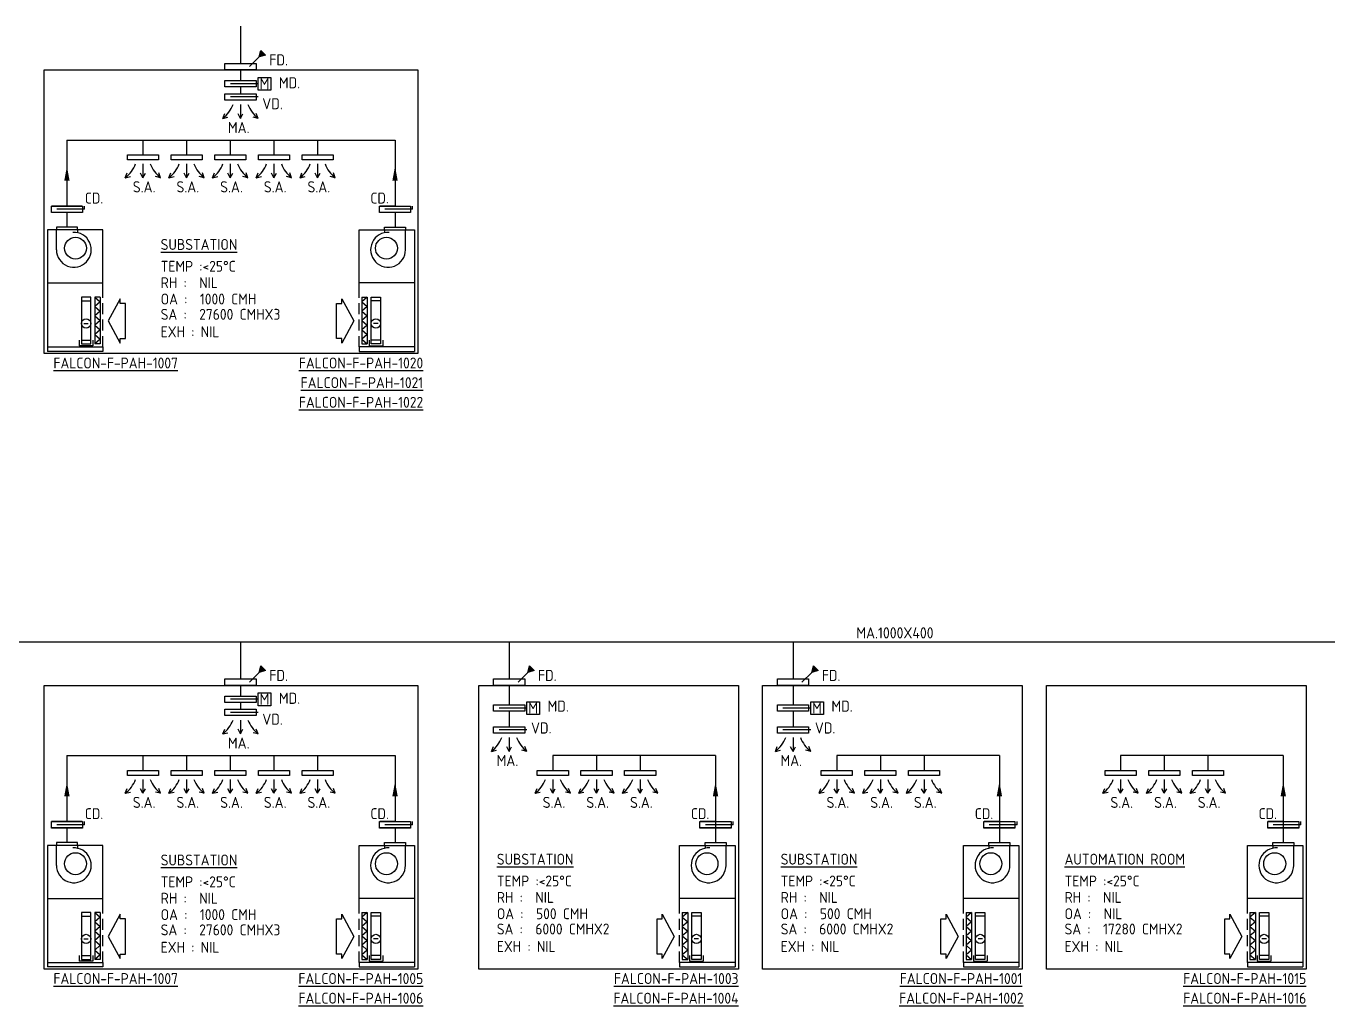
# Model space of a CAD drawing. Extents: x 41366 to 42076, y 84362 to 85507.
# Drawn here: x 41718.9 to 42018.5, y 84362.1 to 84586.5 of the extents above; entities that cross this region are included whole.
import ezdxf
from ezdxf.enums import TextEntityAlignment as Align

# ---------------------------------------------------------------- set-up
doc = ezdxf.new("R2010")
doc.units = 0
doc.header["$LTSCALE"] = 10
doc.linetypes.add('HIDDEN', pattern=[0.375, 0.25, -0.125])
doc.linetypes.add('HIDDEN2', pattern=[4.7625, 3.175, -1.5875])
for name, color, linetype in [('3', 3, 'Continuous'), ('M-DETL-22', 22, 'Continuous'), ('M-DUCT', 6, 'Continuous'), ('M-DUCT-DAPR', 3, 'Continuous'), ('M-EXHS-DAPR', 2, 'Continuous'), ('M-EXHS-TEXT', 4, 'Continuous'), ('M-HVAC-EQPM', 3, 'Continuous'), ('M-HVAC-EQPM-TEXT', 5, 'Continuous'), ('M-HVAC-TEXT', 2, 'Continuous'), ('SL', 1, 'Continuous')]:
    doc.layers.add(name, color=color, linetype=linetype)
doc.styles.add('AA-TXT', font='isocp.shx', dxfattribs={"width": 0.8, "bigfont": 'chineset.shx'})
doc.styles.add('STDTEXT', font='isocp.shx', dxfattribs={"bigfont": 'chineset.shx'})

# ---------------------------------------------------------------- blocks, each defined once
blk = doc.blocks.new('FLOW-DAMPER-02')
at = {"layer": 'M-DUCT-DAPR', "linetype": 'HIDDEN', "ltscale": 0.1}
for q in [(0.299, 0), (-0.019, -0.029)]:
    blk.add_line((0.299, -0.029), q, dxfattribs=at)
at = {"layer": 'M-DUCT-DAPR'}
blk.add_lwpolyline([(0, 0), (0.28, 0), (0.28, -0.058), (0, -0.058)], close=True, dxfattribs=at)
blk = doc.blocks.new('A$C1683610B')
for p, q in [((0, 10.56), (0, 0)), ((-13.41, 0), (-11.99, 3.69)), ((-13.41, 0), (-9.56, 0.91)), ((0, 0), (-1.85, 3.5)), ((0, 0), (1.85, 3.5)), ((13.41, 0), (9.56, 0.91)), ((13.41, 0), (11.99, 3.69))]:
    blk.add_line(p, q)
for centre, start, end in [((-28.93, 19.67), 308.26715, 338.68378), ((28.93, 19.67), 201.31622, 231.73285)]:
    blk.add_arc(centre, 25.05, start, end)
blk = doc.blocks.new('FLOW-DAMPER-01')
at = {"layer": 'M-DUCT-DAPR', "linetype": 'HIDDEN', "ltscale": 0.1}
blk.add_line((0.299, -0.029), (-0.019, -0.029), dxfattribs=at)
at = {"layer": 'M-DUCT-DAPR'}
blk.add_lwpolyline([(0, 0), (0.28, 0), (0.28, -0.058), (0, -0.058)], close=True, dxfattribs=at)
blk = doc.blocks.new('FLOW-DAMPER-MD-01')
at = {"layer": 'M-DUCT-DAPR'}
blk.add_lwpolyline([(0.414, 0.086), (0.414, -0.029), (0.299, -0.029), (0.299, 0.086)], close=True, dxfattribs=at)
blk.add_blockref('FLOW-DAMPER-01', (0, 0.058))
at = {"layer": 'M-DUCT-DAPR', "style": 'AA-TXT'}
blk.add_text('M', height=0.1, dxfattribs=at).set_placement((0.356, 0.029), align=Align.MIDDLE)

msp = doc.modelspace()

# ---------------------------------------------------------------- hatches: boundary and pattern name
at = {"layer": 'M-DUCT-DAPR'}
for points in [[(41772.22, 84579.48), (41772.62, 84580.95), (41773.7, 84579.88)], [(41772.22, 84438.49), (41772.62, 84439.96), (41773.7, 84438.89)], [(41833.75, 84438.49), (41834.14, 84439.96), (41835.22, 84438.89)], [(41898.75, 84438.49), (41899.14, 84439.96), (41900.22, 84438.89)]]:
    msp.add_hatch(color=256, dxfattribs=at).paths.add_polyline_path(points)

# ---------------------------------------------------------------- linework, layer by layer
at = {"layer": '3'}
for points in [[(41728.2, 84551.13, 1.22, 0, 0), (41728.2, 84554.44, 0, 0, 0)], [(41803.33, 84551.13, 1.22, 0, 0), (41803.33, 84554.44, 0, 0, 0)], [(41728.2, 84410.14, 1.22, 0, 0), (41728.2, 84413.45, 0, 0, 0)], [(41803.33, 84410.14, 1.22, 0, 0), (41803.33, 84413.45, 0, 0, 0)], [(41876.72, 84410.14, 1.22, 0, 0), (41876.72, 84413.45, 0, 0, 0)], [(41941.72, 84410.14, 1.22, 0, 0), (41941.72, 84413.45, 0, 0, 0)], [(42006.72, 84410.14, 1.22, 0, 0), (42006.72, 84413.45, 0, 0, 0)]]:
    msp.add_lwpolyline(points, format="xyseb", dxfattribs=at)
at = {"layer": 'M-DETL-22', "color": 1, "linetype": 'HIDDEN'}
for p, q in [((41736.42, 84513.04), (41736.42, 84525.48)), ((41795.11, 84513.04), (41795.11, 84525.48)), ((41736.42, 84372.05), (41736.42, 84384.49)), ((41795.11, 84372.05), (41795.11, 84384.49)), ((41868.5, 84372.05), (41868.5, 84384.49)), ((41933.5, 84372.05), (41933.5, 84384.49)), ((41998.5, 84372.05), (41998.5, 84384.49))]:
    msp.add_line(p, q, dxfattribs=at)
at = {"layer": 'M-DUCT'}
for p, q in [((41767.94, 84586.51), (41767.94, 84577.98)), ((41767.94, 84576.51), (41767.94, 84574.05)), ((41767.94, 84572.61), (41767.94, 84571.05)), ((41728.2, 84560.43), (41803.33, 84560.43)), ((41728.2, 84560.43), (41728.2, 84545.31)), ((41745.61, 84560.43), (41745.61, 84557.02)), ((41755.61, 84560.43), (41755.61, 84557.02)), ((41765.61, 84560.43), (41765.61, 84557.02)), ((41775.61, 84560.43), (41775.61, 84557.02)), ((41785.61, 84560.43), (41785.61, 84557.02)), ((41803.33, 84560.43), (41803.33, 84545.31)), ((41728.2, 84543.85), (41728.2, 84540.51)), ((41803.33, 84543.85), (41803.33, 84540.51)), ((41424.88, 84445.52), (42018.53, 84445.52)), ((41767.94, 84445.52), (41767.94, 84436.99)), ((41829.47, 84445.52), (41829.47, 84436.99)), ((41894.47, 84445.52), (41894.47, 84436.99)), ((41767.94, 84435.52), (41767.94, 84433.06)), ((41829.47, 84435.52), (41829.47, 84431.06)), ((41894.47, 84435.52), (41894.47, 84431.06)), ((41767.94, 84431.62), (41767.94, 84430.06)), ((41829.47, 84429.62), (41829.47, 84426.06)), ((41894.47, 84429.62), (41894.47, 84426.06)), ((41728.2, 84419.44), (41803.33, 84419.44)), ((41728.2, 84419.44), (41728.2, 84404.32)), ((41745.61, 84419.44), (41745.61, 84416.03)), ((41755.61, 84419.44), (41755.61, 84416.03)), ((41765.61, 84419.44), (41765.61, 84416.03)), ((41775.61, 84419.44), (41775.61, 84416.03)), ((41785.61, 84419.44), (41785.61, 84416.03)), ((41803.33, 84419.44), (41803.33, 84404.32)), ((41876.72, 84419.44), (41839.47, 84419.44)), ((41839.47, 84419.44), (41839.47, 84416.03)), ((41849.47, 84419.44), (41849.47, 84416.03)), ((41859.47, 84419.44), (41859.47, 84416.03)), ((41876.72, 84419.44), (41876.72, 84399.52)), ((41941.72, 84419.44), (41904.47, 84419.44)), ((41904.47, 84419.44), (41904.47, 84416.03)), ((41914.47, 84419.44), (41914.47, 84416.03)), ((41924.47, 84419.44), (41924.47, 84416.03)), ((41941.72, 84419.44), (41941.72, 84399.52)), ((42006.72, 84419.44), (41969.47, 84419.44)), ((41969.47, 84419.44), (41969.47, 84416.03)), ((41979.47, 84419.44), (41979.47, 84416.03)), ((41989.47, 84419.44), (41989.47, 84416.03)), ((42006.72, 84419.44), (42006.72, 84399.52)), ((41728.2, 84402.86), (41728.2, 84399.52)), ((41803.33, 84402.86), (41803.33, 84399.52)), ((41876.72, 84402.86), (41876.72, 84399.52)), ((41941.72, 84402.86), (41941.72, 84399.52)), ((42006.72, 84402.86), (42006.72, 84399.52))]:
    msp.add_line(p, q, dxfattribs=at)
at = {"layer": 'M-DUCT-DAPR'}
for p, q in [((41772.22, 84579.48), (41769.99, 84577.24)), ((41772.22, 84438.49), (41769.99, 84436.25)), ((41833.75, 84438.49), (41831.51, 84436.25)), ((41898.75, 84438.49), (41896.51, 84436.25))]:
    msp.add_line(p, q, dxfattribs=at)
for points in [[(41772.22, 84579.48), (41772.62, 84580.95), (41773.7, 84579.88), (41772.22, 84579.48)], [(41772.22, 84438.49), (41772.62, 84439.96), (41773.7, 84438.89), (41772.22, 84438.49)], [(41833.75, 84438.49), (41834.14, 84439.96), (41835.22, 84438.89), (41833.75, 84438.49)], [(41898.75, 84438.49), (41899.14, 84439.96), (41900.22, 84438.89), (41898.75, 84438.49)]]:
    msp.add_lwpolyline(points, dxfattribs=at)
for points in [[(41771.5, 84576.51), (41764.39, 84576.51), (41764.39, 84577.98), (41771.5, 84577.98)], [(41771.5, 84435.52), (41764.39, 84435.52), (41764.39, 84436.99), (41771.5, 84436.99)], [(41833.02, 84435.52), (41825.91, 84435.52), (41825.91, 84436.99), (41833.02, 84436.99)], [(41898.02, 84435.52), (41890.91, 84435.52), (41890.91, 84436.99), (41898.02, 84436.99)]]:
    msp.add_lwpolyline(points, close=True, dxfattribs=at)
at = {"layer": 'M-EXHS-DAPR'}
for p, q in [((41731.7, 84545.31), (41724.7, 84545.31)), ((41731.7, 84543.85), (41724.7, 84543.85)), ((41803.33, 84545.31), (41799.83, 84545.31)), ((41806.83, 84543.85), (41799.83, 84543.85)), ((41731.7, 84404.32), (41724.7, 84404.32)), ((41731.7, 84402.86), (41724.7, 84402.86)), ((41803.33, 84404.32), (41799.83, 84404.32)), ((41806.83, 84402.86), (41799.83, 84402.86)), ((41876.72, 84404.32), (41873.22, 84404.32)), ((41880.22, 84402.86), (41873.22, 84402.86)), ((41941.72, 84404.32), (41938.22, 84404.32)), ((41945.22, 84402.86), (41938.22, 84402.86)), ((42006.72, 84404.32), (42003.22, 84404.32)), ((42010.22, 84402.86), (42003.22, 84402.86))]:
    msp.add_line(p, q, dxfattribs=at)
for points in [[(41742.05, 84557.02), (41749.16, 84557.02), (41749.16, 84555.9), (41742.05, 84555.9)], [(41752.05, 84557.02), (41759.16, 84557.02), (41759.16, 84555.9), (41752.05, 84555.9)], [(41762.05, 84557.02), (41769.16, 84557.02), (41769.16, 84555.9), (41762.05, 84555.9)], [(41772.05, 84557.02), (41779.16, 84557.02), (41779.16, 84555.9), (41772.05, 84555.9)], [(41782.05, 84557.02), (41789.16, 84557.02), (41789.16, 84555.9), (41782.05, 84555.9)], [(41742.05, 84416.03), (41749.16, 84416.03), (41749.16, 84414.91), (41742.05, 84414.91)], [(41752.05, 84416.03), (41759.16, 84416.03), (41759.16, 84414.91), (41752.05, 84414.91)], [(41762.05, 84416.03), (41769.16, 84416.03), (41769.16, 84414.91), (41762.05, 84414.91)], [(41772.05, 84416.03), (41779.16, 84416.03), (41779.16, 84414.91), (41772.05, 84414.91)], [(41782.05, 84416.03), (41789.16, 84416.03), (41789.16, 84414.91), (41782.05, 84414.91)], [(41835.91, 84416.03), (41843.02, 84416.03), (41843.02, 84414.91), (41835.91, 84414.91)], [(41845.91, 84416.03), (41853.02, 84416.03), (41853.02, 84414.91), (41845.91, 84414.91)], [(41855.91, 84416.03), (41863.02, 84416.03), (41863.02, 84414.91), (41855.91, 84414.91)], [(41900.91, 84416.03), (41908.02, 84416.03), (41908.02, 84414.91), (41900.91, 84414.91)], [(41910.91, 84416.03), (41918.02, 84416.03), (41918.02, 84414.91), (41910.91, 84414.91)], [(41920.91, 84416.03), (41928.02, 84416.03), (41928.02, 84414.91), (41920.91, 84414.91)], [(41965.91, 84416.03), (41973.02, 84416.03), (41973.02, 84414.91), (41965.91, 84414.91)], [(41975.91, 84416.03), (41983.02, 84416.03), (41983.02, 84414.91), (41975.91, 84414.91)], [(41985.91, 84416.03), (41993.02, 84416.03), (41993.02, 84414.91), (41985.91, 84414.91)]]:
    msp.add_lwpolyline(points, close=True, dxfattribs=at)
at = {"layer": 'M-EXHS-DAPR', "color": 8}
for points in [[(41741.58, 84514.98), (41741.58, 84523.02), (41740.39, 84523.02), (41740.39, 84524.08), (41737.66, 84519), (41740.39, 84513.92), (41740.39, 84514.98)], [(41789.95, 84514.98), (41789.95, 84523.02), (41791.14, 84523.02), (41791.14, 84524.08), (41793.87, 84519), (41791.14, 84513.92), (41791.14, 84514.98)], [(41741.58, 84373.99), (41741.58, 84382.03), (41740.39, 84382.03), (41740.39, 84383.09), (41737.66, 84378.01), (41740.39, 84372.93), (41740.39, 84373.99)], [(41789.95, 84373.99), (41789.95, 84382.03), (41791.14, 84382.03), (41791.14, 84383.09), (41793.87, 84378.01), (41791.14, 84372.93), (41791.14, 84373.99)], [(41863.34, 84373.99), (41863.34, 84382.03), (41864.52, 84382.03), (41864.52, 84383.09), (41867.26, 84378.01), (41864.52, 84372.93), (41864.52, 84373.99)], [(41928.34, 84373.99), (41928.34, 84382.03), (41929.52, 84382.03), (41929.52, 84383.09), (41932.26, 84378.01), (41929.52, 84372.93), (41929.52, 84373.99)], [(41993.34, 84373.99), (41993.34, 84382.03), (41994.52, 84382.03), (41994.52, 84383.09), (41997.26, 84378.01), (41994.52, 84372.93), (41994.52, 84373.99)]]:
    msp.add_lwpolyline(points, close=True, dxfattribs=at)
at = {"layer": 'M-HVAC-EQPM', "color": 7}
for p, q in [((41725.8, 84539.84), (41723.73, 84539.84)), ((41723.73, 84539.84), (41723.73, 84512.03)), ((41736.42, 84539.84), (41730.61, 84539.84)), ((41736.42, 84525.48), (41736.42, 84539.84)), ((41795.11, 84525.48), (41795.11, 84539.84)), ((41795.11, 84539.84), (41800.92, 84539.84)), ((41805.73, 84539.84), (41807.8, 84539.84)), ((41807.8, 84539.84), (41807.8, 84512.03)), ((41736.42, 84513.04), (41736.42, 84512.03)), ((41795.11, 84513.04), (41795.11, 84512.03)), ((41736.42, 84512.03), (41723.73, 84512.03)), ((41795.11, 84512.03), (41807.8, 84512.03)), ((41725.8, 84398.85), (41723.73, 84398.85)), ((41723.73, 84398.85), (41723.73, 84371.04)), ((41736.42, 84398.85), (41730.61, 84398.85)), ((41736.42, 84384.49), (41736.42, 84398.85)), ((41795.11, 84384.49), (41795.11, 84398.85)), ((41795.11, 84398.85), (41800.92, 84398.85)), ((41805.73, 84398.85), (41807.8, 84398.85)), ((41807.8, 84398.85), (41807.8, 84371.04)), ((41868.5, 84384.49), (41868.5, 84398.85)), ((41868.5, 84398.85), (41874.31, 84398.85)), ((41879.12, 84398.85), (41881.19, 84398.85)), ((41881.19, 84398.85), (41881.19, 84371.04)), ((41933.5, 84384.49), (41933.5, 84398.85)), ((41933.5, 84398.85), (41939.31, 84398.85)), ((41944.12, 84398.85), (41946.19, 84398.85)), ((41946.19, 84398.85), (41946.19, 84371.04)), ((41998.5, 84384.49), (41998.5, 84398.85)), ((41998.5, 84398.85), (42004.31, 84398.85)), ((42009.12, 84398.85), (42011.19, 84398.85)), ((42011.19, 84398.85), (42011.19, 84371.04)), ((41736.42, 84372.05), (41736.42, 84371.04)), ((41795.11, 84372.05), (41795.11, 84371.04)), ((41868.5, 84372.05), (41868.5, 84371.04)), ((41933.5, 84372.05), (41933.5, 84371.04)), ((41998.5, 84372.05), (41998.5, 84371.04)), ((41736.42, 84371.04), (41723.73, 84371.04)), ((41795.11, 84371.04), (41807.8, 84371.04)), ((41868.5, 84371.04), (41881.19, 84371.04)), ((41933.5, 84371.04), (41946.19, 84371.04)), ((41998.5, 84371.04), (42011.19, 84371.04))]:
    msp.add_line(p, q, dxfattribs=at)
at = {"layer": 'M-HVAC-EQPM', "color": 8}
for p, q in [((41730.61, 84540.51), (41725.8, 84540.51)), ((41725.8, 84540.51), (41725.8, 84539.84)), ((41725.8, 84535.29), (41725.8, 84539.84)), ((41730.61, 84539.84), (41725.8, 84539.84)), ((41730.61, 84539.84), (41730.61, 84540.51)), ((41730.61, 84539.84), (41730.61, 84539.2)), ((41800.92, 84539.84), (41800.92, 84540.51)), ((41800.92, 84540.51), (41805.73, 84540.51)), ((41800.92, 84539.84), (41800.92, 84539.2)), ((41800.92, 84539.84), (41805.73, 84539.84)), ((41805.73, 84540.51), (41805.73, 84539.84)), ((41805.73, 84535.29), (41805.73, 84539.84)), ((41723.73, 84527.73), (41736.42, 84527.73)), ((41807.8, 84527.73), (41795.11, 84527.73)), ((41731.51, 84523.61), (41733.65, 84523.61)), ((41735.82, 84524.46), (41734.56, 84524.46)), ((41734.56, 84524.46), (41735.82, 84523.39)), ((41734.56, 84524.46), (41734.56, 84513.75)), ((41735.82, 84523.39), (41734.56, 84522.32)), ((41734.56, 84522.32), (41735.82, 84521.25)), ((41735.82, 84524.46), (41735.82, 84513.75)), ((41795.71, 84524.46), (41796.97, 84524.46)), ((41796.97, 84524.46), (41795.71, 84523.39)), ((41795.71, 84524.46), (41795.71, 84513.75)), ((41795.71, 84523.39), (41796.97, 84522.32)), ((41796.97, 84522.32), (41795.71, 84521.25)), ((41796.97, 84524.46), (41796.97, 84513.75)), ((41800.02, 84523.61), (41797.88, 84523.61)), ((41735.82, 84521.25), (41734.56, 84520.18)), ((41734.56, 84520.18), (41735.82, 84519.11)), ((41735.82, 84519.11), (41734.56, 84518.04)), ((41795.71, 84521.25), (41796.97, 84520.18)), ((41796.97, 84520.18), (41795.71, 84519.11)), ((41795.71, 84519.11), (41796.97, 84518.04)), ((41732.07, 84518.42), (41733.1, 84518.42)), ((41734.56, 84518.04), (41735.82, 84516.97)), ((41735.82, 84516.97), (41734.56, 84515.9)), ((41734.56, 84515.9), (41735.82, 84514.82)), ((41796.97, 84518.04), (41795.71, 84516.97)), ((41795.71, 84516.97), (41796.97, 84515.9)), ((41796.97, 84515.9), (41795.71, 84514.82)), ((41799.46, 84518.42), (41798.43, 84518.42)), ((41723.73, 84513.04), (41736.42, 84513.04)), ((41731.02, 84514.61), (41731.02, 84513.33)), ((41734.14, 84513.33), (41731.02, 84513.33)), ((41731.51, 84514.61), (41733.65, 84514.61)), ((41734.14, 84514.61), (41734.14, 84513.33)), ((41735.82, 84514.82), (41734.56, 84513.75)), ((41735.82, 84513.75), (41734.56, 84513.75)), ((41807.8, 84513.04), (41795.11, 84513.04)), ((41795.71, 84514.82), (41796.97, 84513.75)), ((41795.71, 84513.75), (41796.97, 84513.75)), ((41797.39, 84514.61), (41797.39, 84513.33)), ((41797.39, 84513.33), (41800.5, 84513.33)), ((41800.02, 84514.61), (41797.88, 84514.61)), ((41800.5, 84514.61), (41800.5, 84513.33)), ((41730.61, 84399.52), (41725.8, 84399.52)), ((41725.8, 84399.52), (41725.8, 84398.85)), ((41725.8, 84394.3), (41725.8, 84398.85)), ((41730.61, 84398.85), (41725.8, 84398.85)), ((41730.61, 84398.85), (41730.61, 84399.52)), ((41730.61, 84398.85), (41730.61, 84398.21)), ((41800.92, 84398.85), (41800.92, 84399.52)), ((41800.92, 84399.52), (41805.73, 84399.52)), ((41800.92, 84398.85), (41800.92, 84398.21)), ((41800.92, 84398.85), (41805.73, 84398.85)), ((41805.73, 84399.52), (41805.73, 84398.85)), ((41805.73, 84394.3), (41805.73, 84398.85)), ((41874.31, 84398.85), (41874.31, 84399.52)), ((41874.31, 84399.52), (41879.12, 84399.52)), ((41874.31, 84398.85), (41874.31, 84398.21)), ((41874.31, 84398.85), (41879.12, 84398.85)), ((41879.12, 84399.52), (41879.12, 84398.85)), ((41879.12, 84394.3), (41879.12, 84398.85)), ((41939.31, 84398.85), (41939.31, 84399.52)), ((41939.31, 84399.52), (41944.12, 84399.52)), ((41939.31, 84398.85), (41939.31, 84398.21)), ((41939.31, 84398.85), (41944.12, 84398.85)), ((41944.12, 84399.52), (41944.12, 84398.85)), ((41944.12, 84394.3), (41944.12, 84398.85)), ((42004.31, 84398.85), (42004.31, 84399.52)), ((42004.31, 84399.52), (42009.12, 84399.52)), ((42004.31, 84398.85), (42004.31, 84398.21)), ((42004.31, 84398.85), (42009.12, 84398.85)), ((42009.12, 84399.52), (42009.12, 84398.85)), ((42009.12, 84394.3), (42009.12, 84398.85)), ((41723.73, 84386.74), (41736.42, 84386.74)), ((41807.8, 84386.74), (41795.11, 84386.74)), ((41881.19, 84386.74), (41868.5, 84386.74)), ((41946.19, 84386.74), (41933.5, 84386.74)), ((42011.19, 84386.74), (41998.5, 84386.74)), ((41731.51, 84382.62), (41733.65, 84382.62)), ((41735.82, 84383.47), (41734.56, 84383.47)), ((41734.56, 84383.47), (41735.82, 84382.4)), ((41734.56, 84383.47), (41734.56, 84372.76)), ((41735.82, 84382.4), (41734.56, 84381.33)), ((41734.56, 84381.33), (41735.82, 84380.26)), ((41735.82, 84383.47), (41735.82, 84372.76)), ((41795.71, 84383.47), (41796.97, 84383.47)), ((41796.97, 84383.47), (41795.71, 84382.4)), ((41795.71, 84383.47), (41795.71, 84372.76)), ((41795.71, 84382.4), (41796.97, 84381.33)), ((41796.97, 84381.33), (41795.71, 84380.26)), ((41796.97, 84383.47), (41796.97, 84372.76)), ((41800.02, 84382.62), (41797.88, 84382.62)), ((41869.1, 84383.47), (41870.36, 84383.47)), ((41870.36, 84383.47), (41869.1, 84382.4)), ((41869.1, 84383.47), (41869.1, 84372.76)), ((41869.1, 84382.4), (41870.36, 84381.33)), ((41870.36, 84381.33), (41869.1, 84380.26)), ((41870.36, 84383.47), (41870.36, 84372.76)), ((41873.41, 84382.62), (41871.27, 84382.62)), ((41934.1, 84383.47), (41935.36, 84383.47)), ((41935.36, 84383.47), (41934.1, 84382.4)), ((41934.1, 84383.47), (41934.1, 84372.76)), ((41934.1, 84382.4), (41935.36, 84381.33)), ((41935.36, 84381.33), (41934.1, 84380.26)), ((41935.36, 84383.47), (41935.36, 84372.76)), ((41938.41, 84382.62), (41936.27, 84382.62)), ((41999.1, 84383.47), (42000.36, 84383.47)), ((42000.36, 84383.47), (41999.1, 84382.4)), ((41999.1, 84383.47), (41999.1, 84372.76)), ((41999.1, 84382.4), (42000.36, 84381.33)), ((42000.36, 84381.33), (41999.1, 84380.26)), ((42000.36, 84383.47), (42000.36, 84372.76)), ((42003.41, 84382.62), (42001.27, 84382.62)), ((41735.82, 84380.26), (41734.56, 84379.19)), ((41734.56, 84379.19), (41735.82, 84378.12)), ((41735.82, 84378.12), (41734.56, 84377.05)), ((41795.71, 84380.26), (41796.97, 84379.19)), ((41796.97, 84379.19), (41795.71, 84378.12)), ((41795.71, 84378.12), (41796.97, 84377.05)), ((41869.1, 84380.26), (41870.36, 84379.19)), ((41870.36, 84379.19), (41869.1, 84378.12)), ((41869.1, 84378.12), (41870.36, 84377.05)), ((41934.1, 84380.26), (41935.36, 84379.19)), ((41935.36, 84379.19), (41934.1, 84378.12)), ((41934.1, 84378.12), (41935.36, 84377.05)), ((41999.1, 84380.26), (42000.36, 84379.19)), ((42000.36, 84379.19), (41999.1, 84378.12)), ((41999.1, 84378.12), (42000.36, 84377.05)), ((41732.07, 84377.43), (41733.1, 84377.43)), ((41734.56, 84377.05), (41735.82, 84375.98)), ((41735.82, 84375.98), (41734.56, 84374.9)), ((41734.56, 84374.9), (41735.82, 84373.83)), ((41796.97, 84377.05), (41795.71, 84375.98)), ((41795.71, 84375.98), (41796.97, 84374.9)), ((41796.97, 84374.9), (41795.71, 84373.83)), ((41799.46, 84377.43), (41798.43, 84377.43)), ((41870.36, 84377.05), (41869.1, 84375.98)), ((41869.1, 84375.98), (41870.36, 84374.9)), ((41870.36, 84374.9), (41869.1, 84373.83)), ((41872.85, 84377.43), (41871.82, 84377.43)), ((41935.36, 84377.05), (41934.1, 84375.98)), ((41934.1, 84375.98), (41935.36, 84374.9)), ((41935.36, 84374.9), (41934.1, 84373.83)), ((41937.85, 84377.43), (41936.82, 84377.43)), ((42000.36, 84377.05), (41999.1, 84375.98)), ((41999.1, 84375.98), (42000.36, 84374.9)), ((42000.36, 84374.9), (41999.1, 84373.83)), ((42002.85, 84377.43), (42001.82, 84377.43)), ((41723.73, 84372.05), (41736.42, 84372.05)), ((41731.02, 84373.62), (41731.02, 84372.34)), ((41734.14, 84372.34), (41731.02, 84372.34)), ((41731.51, 84373.62), (41733.65, 84373.62)), ((41734.14, 84373.62), (41734.14, 84372.34)), ((41735.82, 84373.83), (41734.56, 84372.76)), ((41735.82, 84372.76), (41734.56, 84372.76)), ((41807.8, 84372.05), (41795.11, 84372.05)), ((41795.71, 84373.83), (41796.97, 84372.76)), ((41795.71, 84372.76), (41796.97, 84372.76)), ((41797.39, 84373.62), (41797.39, 84372.34)), ((41797.39, 84372.34), (41800.5, 84372.34)), ((41800.02, 84373.62), (41797.88, 84373.62)), ((41800.5, 84373.62), (41800.5, 84372.34)), ((41881.19, 84372.05), (41868.5, 84372.05)), ((41869.1, 84373.83), (41870.36, 84372.76)), ((41869.1, 84372.76), (41870.36, 84372.76)), ((41870.78, 84373.62), (41870.78, 84372.34)), ((41870.78, 84372.34), (41873.89, 84372.34)), ((41873.41, 84373.62), (41871.27, 84373.62)), ((41873.89, 84373.62), (41873.89, 84372.34)), ((41946.19, 84372.05), (41933.5, 84372.05)), ((41934.1, 84373.83), (41935.36, 84372.76)), ((41934.1, 84372.76), (41935.36, 84372.76)), ((41935.78, 84373.62), (41935.78, 84372.34)), ((41935.78, 84372.34), (41938.89, 84372.34)), ((41938.41, 84373.62), (41936.27, 84373.62)), ((41938.89, 84373.62), (41938.89, 84372.34)), ((42011.19, 84372.05), (41998.5, 84372.05)), ((41999.1, 84373.83), (42000.36, 84372.76)), ((41999.1, 84372.76), (42000.36, 84372.76)), ((42000.78, 84373.62), (42000.78, 84372.34)), ((42000.78, 84372.34), (42003.89, 84372.34)), ((42003.41, 84373.62), (42001.27, 84373.62)), ((42003.89, 84373.62), (42003.89, 84372.34))]:
    msp.add_line(p, q, dxfattribs=at)
for points in [[(41731.51, 84524.46), (41731.51, 84513.75), (41733.65, 84513.75), (41733.65, 84524.46)], [(41800.02, 84524.46), (41800.02, 84513.75), (41797.88, 84513.75), (41797.88, 84524.46)], [(41731.51, 84383.47), (41731.51, 84372.76), (41733.65, 84372.76), (41733.65, 84383.47)], [(41800.02, 84383.47), (41800.02, 84372.76), (41797.88, 84372.76), (41797.88, 84383.47)], [(41873.41, 84383.47), (41873.41, 84372.76), (41871.27, 84372.76), (41871.27, 84383.47)], [(41938.41, 84383.47), (41938.41, 84372.76), (41936.27, 84372.76), (41936.27, 84383.47)], [(42003.41, 84383.47), (42003.41, 84372.76), (42001.27, 84372.76), (42001.27, 84383.47)]]:
    msp.add_lwpolyline(points, close=True, dxfattribs=at)
for centre, radius in [((41730.16, 84535.66), 2.52), ((41801.37, 84535.66), 2.52), ((41732.58, 84518.42), 1.07), ((41798.95, 84518.42), 1.07), ((41730.16, 84394.67), 2.52), ((41801.37, 84394.67), 2.52), ((41874.76, 84394.67), 2.52), ((41939.76, 84394.67), 2.52), ((42004.76, 84394.67), 2.52), ((41732.58, 84377.43), 1.07), ((41798.95, 84377.43), 1.07), ((41872.34, 84377.43), 1.07), ((41937.34, 84377.43), 1.07), ((42002.34, 84377.43), 1.07)]:
    msp.add_circle(centre, radius, dxfattribs=at)
for centre, start, end in [((41729.79, 84535.29), 180, 93.8694), ((41801.74, 84535.29), 86.1306, 0), ((41729.79, 84394.3), 180, 93.8694), ((41801.74, 84394.3), 86.1306, 0), ((41875.13, 84394.3), 86.1306, 0), ((41940.13, 84394.3), 86.1306, 0), ((42005.13, 84394.3), 86.1306, 0)]:
    msp.add_arc(centre, 3.99, start, end, dxfattribs=at)
at = {"layer": 'SL'}
for points in [[(41808.58, 84576.51), (41808.58, 84511.51), (41722.95, 84511.51), (41722.95, 84576.51), (41808.58, 84576.51), (41808.58, 84576.51)], [(41808.58, 84435.52), (41808.58, 84370.52), (41722.95, 84370.52), (41722.95, 84435.52), (41808.58, 84435.52), (41808.58, 84435.52)], [(41881.97, 84435.52), (41881.97, 84370.52), (41822.49, 84370.52), (41822.49, 84435.52), (41881.97, 84435.52), (41881.97, 84435.52)], [(41946.97, 84435.52), (41946.97, 84370.52), (41887.49, 84370.52), (41887.49, 84435.52), (41946.97, 84435.52), (41946.97, 84435.52)], [(42011.97, 84435.52), (42011.97, 84370.52), (41952.49, 84370.52), (41952.49, 84435.52), (42011.97, 84435.52), (42011.97, 84435.52)]]:
    msp.add_lwpolyline(points, dxfattribs=at)

# ---------------------------------------------------------------- block references
at = {"xscale": 25.4, "yscale": 25.4, "zscale": 25.4}
for name, p in [('FLOW-DAMPER-MD-01', (41764.39, 84572.59)), ('FLOW-DAMPER-01', (41764.39, 84571.05)), ('FLOW-DAMPER-MD-01', (41764.39, 84431.6)), ('FLOW-DAMPER-MD-01', (41825.91, 84429.6)), ('FLOW-DAMPER-MD-01', (41890.91, 84429.6)), ('FLOW-DAMPER-01', (41764.39, 84430.06)), ('FLOW-DAMPER-01', (41825.91, 84426.06)), ('FLOW-DAMPER-01', (41890.91, 84426.06))]:
    msp.add_blockref(name, p, dxfattribs=at)
at = {"linetype": 'HIDDEN2', "xscale": 25.4, "yscale": 25.4, "zscale": 25.4}
for p in [(41724.65, 84545.31), (41799.77, 84545.31), (41724.65, 84404.32), (41799.77, 84404.32), (41873.16, 84404.32), (41938.16, 84404.32), (42003.16, 84404.32)]:
    msp.add_blockref('FLOW-DAMPER-02', p, dxfattribs=at)
at = {"layer": 'M-HVAC-TEXT', "xscale": 0.3013041683336652, "yscale": 0.3013041683336652, "zscale": 0.3013041683336652}
for p in [(41767.94, 84565.39), (41745.61, 84551.79), (41755.61, 84551.79), (41765.61, 84551.79), (41775.61, 84551.79), (41785.61, 84551.79), (41767.94, 84424.4), (41829.47, 84420.4), (41894.47, 84420.4), (41745.61, 84410.8), (41755.61, 84410.8), (41765.61, 84410.8), (41775.61, 84410.8), (41785.61, 84410.8), (41839.47, 84410.8), (41849.47, 84410.8), (41859.47, 84410.8), (41904.47, 84410.8), (41914.47, 84410.8), (41924.47, 84410.8), (41969.47, 84410.8), (41979.47, 84410.8), (41989.47, 84410.8)]:
    msp.add_blockref('A$C1683610B', p, dxfattribs=at)

# ---------------------------------------------------------------- texts
at = {"layer": 'M-EXHS-TEXT', "linetype": 'Continuous', "style": 'AA-TXT'}
for s, height, p in [('FD.', 2.54, (41778.8, 84578.79)), ('MD.', 2.54, (41781.6, 84573.55)), ('VD.', 2.54, (41777.63, 84568.75)), ('CD.', 2.5, (41736.5, 84547.13)), ('CD.', 2.5, (41801.9, 84547.13)), ('MA.1000X400', 2.54, (41926.64, 84447.55)), ('FD.', 2.54, (41778.8, 84437.8)), ('FD.', 2.54, (41840.32, 84437.8)), ('FD.', 2.54, (41905.32, 84437.8)), ('MD.', 2.54, (41781.6, 84432.56)), ('MD.', 2.54, (41843.12, 84430.76)), ('MD.', 2.54, (41908.12, 84430.76)), ('VD.', 2.54, (41777.63, 84427.76)), ('VD.', 2.54, (41839.16, 84425.76)), ('VD.', 2.54, (41904.16, 84425.76)), ('CD.', 2.5, (41736.5, 84406.14)), ('CD.', 2.5, (41801.9, 84406.14)), ('CD.', 2.5, (41875.29, 84406.14)), ('CD.', 2.5, (41940.29, 84406.14)), ('CD.', 2.5, (42005.29, 84406.14))]:
    msp.add_text(s, height=height, dxfattribs=at).set_placement(p, align=Align.MIDDLE_RIGHT)
at = {"layer": 'M-EXHS-TEXT', "linetype": 'Continuous'}
for s, height, style, p in [('MA.', 2.54, 'AA-TXT', (41765.06, 84563.3)), ('S.A.', 2.54, 'AA-TXT', (41743.28, 84549.71)), ('S.A.', 2.54, 'AA-TXT', (41753.28, 84549.71)), ('S.A.', 2.54, 'AA-TXT', (41763.28, 84549.71)), ('S.A.', 2.54, 'AA-TXT', (41773.28, 84549.71)), ('S.A.', 2.54, 'AA-TXT', (41783.28, 84549.71)), ('%%USUBSTATION', 2.5, 'AA-TXT', (41749.67, 84536.51)), ('TEMP :<25%%DC', 2.5, 'STDTEXT', (41749.67, 84531.51)), ('RH :  NIL', 2.5, 'STDTEXT', (41749.67, 84527.76)), ('OA :  1000 CMH', 2.5, 'STDTEXT', (41749.67, 84524.01)), ('SA :  27600 CMHX3', 2.5, 'STDTEXT', (41749.67, 84520.51)), ('EXH : NIL', 2.5, 'STDTEXT', (41749.67, 84516.51)), ('MA.', 2.54, 'AA-TXT', (41765.06, 84422.31)), ('MA.', 2.54, 'AA-TXT', (41826.59, 84418.31)), ('MA.', 2.54, 'AA-TXT', (41891.59, 84418.31)), ('S.A.', 2.54, 'AA-TXT', (41743.28, 84408.72)), ('S.A.', 2.54, 'AA-TXT', (41753.28, 84408.72)), ('S.A.', 2.54, 'AA-TXT', (41763.28, 84408.72)), ('S.A.', 2.54, 'AA-TXT', (41773.28, 84408.72)), ('S.A.', 2.54, 'AA-TXT', (41783.28, 84408.72)), ('S.A.', 2.54, 'AA-TXT', (41837.14, 84408.72)), ('S.A.', 2.54, 'AA-TXT', (41847.14, 84408.72)), ('S.A.', 2.54, 'AA-TXT', (41857.14, 84408.72)), ('S.A.', 2.54, 'AA-TXT', (41902.14, 84408.72)), ('S.A.', 2.54, 'AA-TXT', (41912.14, 84408.72)), ('S.A.', 2.54, 'AA-TXT', (41922.14, 84408.72)), ('S.A.', 2.54, 'AA-TXT', (41967.14, 84408.72)), ('S.A.', 2.54, 'AA-TXT', (41977.14, 84408.72)), ('S.A.', 2.54, 'AA-TXT', (41987.14, 84408.72)), ('%%USUBSTATION', 2.5, 'AA-TXT', (41749.67, 84395.52)), ('%%USUBSTATION', 2.5, 'AA-TXT', (41826.64, 84395.71)), ('%%USUBSTATION', 2.5, 'AA-TXT', (41891.64, 84395.71)), ('%%UAUTOMATION ROOM', 2.5, 'AA-TXT', (41956.64, 84395.71)), ('TEMP :<25%%DC', 2.5, 'STDTEXT', (41749.67, 84390.52)), ('TEMP :<25%%DC', 2.5, 'STDTEXT', (41826.64, 84390.71)), ('TEMP :<25%%DC', 2.5, 'STDTEXT', (41891.64, 84390.71)), ('TEMP :<25%%DC', 2.5, 'STDTEXT', (41956.64, 84390.71)), ('RH :  NIL', 2.5, 'STDTEXT', (41749.67, 84386.77)), ('RH :  NIL', 2.5, 'STDTEXT', (41826.64, 84386.96)), ('RH :  NIL', 2.5, 'STDTEXT', (41891.64, 84386.96)), ('RH :  NIL', 2.5, 'STDTEXT', (41956.64, 84386.96)), ('OA :  1000 CMH', 2.5, 'STDTEXT', (41749.67, 84383.02)), ('OA :  500 CMH', 2.5, 'STDTEXT', (41826.64, 84383.21)), ('OA :  500 CMH', 2.5, 'STDTEXT', (41891.64, 84383.21)), ('OA :  NIL', 2.5, 'STDTEXT', (41956.64, 84383.21)), ('SA :  27600 CMHX3', 2.5, 'STDTEXT', (41749.67, 84379.52)), ('SA :  6000 CMHX2', 2.5, 'STDTEXT', (41826.64, 84379.71)), ('SA :  6000 CMHX2', 2.5, 'STDTEXT', (41891.64, 84379.71)), ('SA :  17280 CMHX2', 2.5, 'STDTEXT', (41956.64, 84379.71)), ('EXH : NIL', 2.5, 'STDTEXT', (41749.67, 84375.52)), ('EXH : NIL', 2.5, 'STDTEXT', (41826.64, 84375.71)), ('EXH : NIL', 2.5, 'STDTEXT', (41891.64, 84375.71)), ('EXH : NIL', 2.5, 'STDTEXT', (41956.64, 84375.71))]:
    msp.add_text(s, height=height, dxfattribs=dict(at, style=style)).set_placement(p, align=Align.MIDDLE_LEFT)
at = {"layer": 'M-HVAC-EQPM-TEXT', "style": 'AA-TXT'}
for s, p in [('%%UFALCON-F-PAH-1007', (41753.62, 84509.36)), ('%%UFALCON-F-PAH-1020', (41809.78, 84509.36)), ('%%UFALCON-F-PAH-1021', (41809.78, 84504.86)), ('%%UFALCON-F-PAH-1022', (41809.78, 84500.36)), ('%%UFALCON-F-PAH-1007', (41753.62, 84368.37)), ('%%UFALCON-F-PAH-1005', (41809.78, 84368.37)), ('%%UFALCON-F-PAH-1003', (41881.97, 84368.37)), ('%%UFALCON-F-PAH-1001', (41946.97, 84368.37)), ('%%UFALCON-F-PAH-1015', (42011.97, 84368.37)), ('%%UFALCON-F-PAH-1006', (41809.78, 84363.87)), ('%%UFALCON-F-PAH-1004', (41881.97, 84363.87)), ('%%UFALCON-F-PAH-1002', (41947.24, 84363.87)), ('%%UFALCON-F-PAH-1016', (42011.97, 84363.87))]:
    msp.add_text(s, height=2.5, dxfattribs=at).set_placement(p, align=Align.MIDDLE_RIGHT)

doc.saveas('drawing.dxf')
